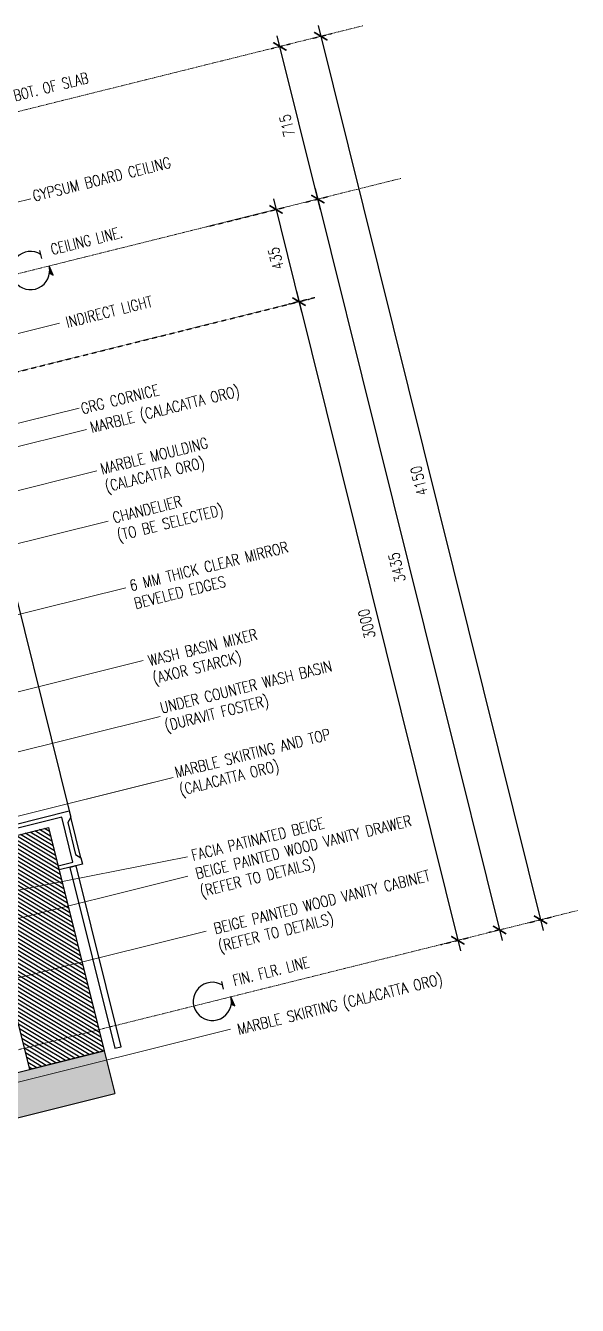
# Model space of a CAD drawing. Header units: inches. Extents: x 252212 to 296477, y 417293 to 492071.
# Drawn here: x 286272 to 288788, y 475344 to 481178 of the extents above; entities that cross this region are included whole.
import ezdxf

# ---------------------------------------------------------------- set-up
doc = ezdxf.new("R2010")
doc.units = ezdxf.units.IN
doc.header["$MEASUREMENT"] = 0
for name, pattern in [('DASHED', [0.75, 0.5, -0.25]), ('HIDDEN', [0.375, 0.25, -0.125]), ('HIDDEN2', [0.1875, 0.125, -0.0625])]:
    doc.linetypes.add(name, pattern=pattern)
for name, color, linetype in [('A-DIM', 9, 'Continuous'), ('A-Hidden', 8, 'HIDDEN'), ('Layer1', 1, 'Continuous'), ('Layer3', 7, 'Continuous'), ('Layer7', 8, 'Continuous')]:
    doc.layers.add(name, color=color, linetype=linetype)
doc.layers.add('ID-NOTES', color=3, linetype='Continuous', lineweight=0)
doc.styles.add('grid_250', font='romans.shx', dxfattribs={"width": 0.75, "height": 0.75})
doc.styles.add('ID-ROMANS', font='romans.shx', dxfattribs={"width": 0.8})
doc.styles.add('ZZ-Dim All', font='romans.shx', dxfattribs={"width": 0.8})
doc.dimstyles.new('DIM 0200', dxfattribs={"dimscale": 200, "dimtxt": 1, "dimasz": 0.8, "dimexe": 0.5, "dimexo": 1, "dimgap": 0.4, "dimtad": 1, "dimdec": 0, "dimrnd": 10, "dimdsep": 46, "dimtxsty": 'ZZ-Dim All', "dimblk1": 'ARCHTICK', "dimblk2": 'ARCHTICK', "dimsah": 1, "dimcen": 1, "dimdle": 0.5, "dimclrd": 256, "dimclre": 256, "dimclrt": 256, "dimadec": 0, "dimazin": 2, "dimtfac": 1, "dimtdec": 0, "dimtix": 1, "dimtmove": 2, "dimatfit": 2, "dimfxl": 1, "dimfxlon": 1, "dimtolj": 1, "dimtzin": 0, "dimlwd": -1, "dimlwe": -1, "dimarcsym": 0})
doc.dimstyles.new('DIM-100', dxfattribs={"dimscale": 50, "dimtxt": 1.25, "dimasz": 1, "dimexe": 1, "dimexo": 1, "dimgap": 0.6, "dimtad": 1, "dimdec": 0, "dimrnd": 5, "dimdsep": 46, "dimtxsty": 'ZZ-Dim All', "dimblk1": 'ARCHTICK', "dimblk2": 'ARCHTICK', "dimsah": 1, "dimcen": 1, "dimdle": 1, "dimclrd": 256, "dimclre": 8, "dimclrt": 256, "dimazin": 2, "dimtfac": 1, "dimtdec": 0, "dimtix": 1, "dimtmove": 2, "dimatfit": 2, "dimfxl": 0.1, "dimtolj": 1, "dimtzin": 0, "dimlwd": -1, "dimlwe": -1, "dimarcsym": 0})

# ---------------------------------------------------------------- blocks, each defined once
blk = doc.blocks.new('GF-11_SEC B')
at = {"layer": 'Layer7', "ltscale": 300}
h = blk.add_hatch(dxfattribs=at)
h.set_pattern_fill('AR-CONC', color=256, scale=10, style=0)
h.set_pattern_definition([(130, (22218.07, 5882.544), (-71.726, -6.2752), [7.5, -82.5]), (185, (22218.07, 5882.544), (13.87513, 75.2192), [6, -66]), (79.5486, (22212.094, 5882.02), (-57.85094, 68.94395), [6.374, -70.1142]), (133.8158, (22218.07, 5902.54), (-106.7241, -16.5519), [11.25, -123.75]), (83.3644, (22209.18, 5901.16), (-93.4663, 97.4118), [9.561, -105.1713]), (188.8158, (22218.07, 5902.54), (-93.4662, 97.4119), [9, -99]), (159, (22208.07, 5897.544), (-59.6907, -40.2619), [7.5, -82.5]), (214, (22208.07, 5897.544), (-24.33153, 72.515), [6, -66]), (108.5486, (22203.1, 5894.19), (-84.02226, 32.25305), [6.374, -70.1142]), (142.5, (22218.07, 5882.544), (-1.215986, 33.289385), [0, -65.2, 0, -67, 0, -66.25]), (172.5, (22218.07, 5882.544), (-26.30695, 39.44117), [0, -38.2, 0, -63.7, 0, -25.25]), (212.5, (22240.37, 5882.544), (-53.38224, -2.25549), [0, -25, 0, -78, 0, -103.5]), (222.5, (22250.37, 5882.544), (-58.31862, 10.0105), [0, -32.5, 0, -51.8, 0, -73.5])])
h.paths.add_polyline_path([(18072.8, 2028.2), (18072.8, 1778.2), (22068.1, 1778.2), (22068.1, 2028.2)])
h.paths.add_polyline_path([(18072.8, -2471.8), (18072.8, -2671.8), (22068.1, -2671.8), (22068.1, -2471.8)])
at = {"layer": 'Layer7'}
h = blk.add_hatch(dxfattribs=at)
h.set_pattern_fill('ANSI31,_O', color=8, scale=5)
h.set_pattern_definition([(45, (-114263.253, 66663.318), (-11.2253202, 11.2253202), [])])
h.paths.add_polyline_path([(18422.8, 1778.2), (18072.8, 1778.2), (18072.8, 978.2), (18222.8, 978.2), (18222.8, 928.2), (18322.8, 928.2), (18322.8, 428.2), (18422.8, 428.2)])
h.paths.add_polyline_path([(18422.8, -871.8), (18322.8, -871.8), (18322.8, -1371.8), (18222.8, -1371.8), (18222.8, -1421.8), (18072.8, -1421.8), (18072.8, -2471.8), (18422.8, -2471.8)])
at = {"layer": 'Layer1'}
for p, q in [((17962.8, 928.2, 0), (17962.8, -1371.8, 0)), ((17962.8, -1591.8, 0), (17962.8, -1401.8, 0))]:
    blk.add_line(p, q, dxfattribs=at)
for points in [[(17962.8, -1621.8), (18072.8, -1621.8), (18072.8, -1601.8), (18002.8, -1601.8), (18002.8, -1391.8), (18222.8, -1391.8), (18222.8, -1371.8), (17962.8, -1371.8), (17962.8, -1401.8), (17982.8, -1421.8), (17982.8, -1571.8), (17962.8, -1591.8)], [(17992.8, -1621.8), (18022.8, -1621.8), (18022.8, -2471.8), (17992.8, -2471.8)]]:
    blk.add_lwpolyline(points, close=True, dxfattribs=at)
at = {"layer": 'Layer3'}
for p, q in [((22072.8, -2471.8), (18072.8, -2471.8)), ((22072.8, -2671.8), (18072.8, -2671.8))]:
    blk.add_line(p, q, dxfattribs=at)
at = {"layer": 'Layer3', "elevation": 0}
blk.add_lwpolyline([(18422.8, -871.8), (18322.8, -871.8), (18322.8, -1371.8), (18222.8, -1371.8), (18222.8, -1421.8), (18072.8, -1421.8), (18072.8, -2471.8), (18422.8, -2471.8), (18422.8, -871.8)], dxfattribs=at)
at = {"layer": 'Layer3'}
blk.add_lwpolyline([(18072.8, -2471.8), (18072.8, -2671.8)], dxfattribs=at)
blk = doc.blocks.new('arrow01')
at = {"layer": 'Layer1'}
blk.add_hatch(color=256, dxfattribs=at).paths.add_polyline_path([(7, -44.7), (0, 0), (-6.2, -32.4)])
at = {"layer": 'Layer1', "elevation": 375.8}
blk.add_lwpolyline([(7, -44.7), (0, 0), (-6.2, -32.4)], close=True, dxfattribs=at)
at = {"layer": 'Layer7'}
blk.add_line((-24, 41.5), (-24, 77.7), dxfattribs=at)
blk.add_arc((-87.3, 0), 87.3, 43.48997, 0, dxfattribs=at)
blk = doc.blocks.new('_ARCHTICK')
at = {"color": 0, "linetype": 'ByBlock', "const_width": 0.15}
blk.add_lwpolyline([(-0.5, -0.5), (0.5, 0.5)], dxfattribs=at)
blk = doc.blocks.new('*D73')
at = {"layer": 'A-DIM', "transparency": 16777216}
blk.add_line((287592.2, 480435.5), (288445.3, 477007), dxfattribs=at)
at = {"layer": 'A-DIM', "color": 8, "linetype": 'HIDDEN2', "transparency": 16777216}
blk.add_line((288453.3, 477060.5), (288384.7, 477043.4), dxfattribs=at)
at = {"layer": 'Defpoints', "color": 0, "transparency": 16777216}
for p in [(287604.3, 480387, 0), (288433.2, 477055.5), (288501.8, 477072.6, 0)]:
    blk.add_point(p, dxfattribs=at)
at = {"layer": 'A-DIM', "transparency": 16777216, "xscale": 49.99999999999999, "yscale": 49.99999999999999, "zscale": 49.99999999999999}
for p, rotation in [((287604.3, 480387), 103.9714232829857), ((288433.2, 477055.5), 283.9714232829857)]:
    blk.add_blockref('_ARCHTICK', p, dxfattribs=dict(at, rotation=rotation))
at = {"layer": 'A-DIM', "color": 3, "transparency": 16777216, "insert": (287965.4, 478707.9), "char_height": 50, "attachment_point": 5, "rotation": 103.97142, "style": 'ZZ-Dim All'}
blk.add_mtext('\\A1;3435', dxfattribs=at)
blk = doc.blocks.new('*D74')
at = {"layer": 'A-DIM', "transparency": 16777216}
blk.add_line((287606, 481177.7), (288632.1, 477053.5), dxfattribs=at)
at = {"layer": 'A-DIM', "color": 8, "linetype": 'HIDDEN2', "transparency": 16777216}
for p, q in [((287584.2, 481120.8), (287666.6, 481141.3)), ((288563, 477087.8), (288668.5, 477114))]:
    blk.add_line(p, q, dxfattribs=at)
at = {"layer": 'Defpoints', "color": 0, "transparency": 16777216}
for p in [(287535.7, 481108.7, 0), (288620, 477102), (288514.4, 477075.7, 0)]:
    blk.add_point(p, dxfattribs=at)
at = {"layer": 'A-DIM', "transparency": 16777216, "xscale": 49.99999999999999, "yscale": 49.99999999999999, "zscale": 49.99999999999999}
for p, rotation in [((287618, 481129.2), 103.9714232829857), ((288620, 477102), 283.9714232829857)]:
    blk.add_blockref('_ARCHTICK', p, dxfattribs=dict(at, rotation=rotation))
at = {"layer": 'A-DIM', "color": 3, "transparency": 16777216, "insert": (288065.7, 479102.3), "char_height": 50, "attachment_point": 5, "rotation": 103.97142, "style": 'ZZ-Dim All'}
blk.add_mtext('\\A1;4150', dxfattribs=at)
blk = doc.blocks.new('*D75')
at = {"layer": 'A-DIM', "transparency": 16777216}
blk.add_line((287616.4, 480338.4), (287419.1, 481131.2), dxfattribs=at)
at = {"layer": 'A-DIM', "color": 8, "linetype": 'HIDDEN2', "transparency": 16777216}
for p, q in [((287391.4, 481072.8), (287479.7, 481094.8)), ((287537.2, 480370.3), (287652.8, 480399))]:
    blk.add_line(p, q, dxfattribs=at)
at = {"layer": 'Defpoints', "color": 0, "transparency": 16777216}
for p in [(287342.8, 481060.7, 0), (287431.2, 481082.7), (287488.7, 480358.2, 0)]:
    blk.add_point(p, dxfattribs=at)
at = {"layer": 'A-DIM', "transparency": 16777216, "xscale": 49.99999999999999, "yscale": 49.99999999999999, "zscale": 49.99999999999999}
for p, rotation in [((287431.2, 481082.7), 103.9714232829857), ((287604.3, 480387), 283.9714232829857)]:
    blk.add_blockref('_ARCHTICK', p, dxfattribs=dict(at, rotation=rotation))
at = {"layer": 'A-DIM', "color": 3, "transparency": 16777216, "insert": (287464.4, 480721.6), "char_height": 50, "attachment_point": 5, "rotation": 103.97142, "style": 'ZZ-Dim All'}
blk.add_mtext('\\A1;715', dxfattribs=at)
blk = doc.blocks.new('*D76')
at = {"layer": 'A-DIM', "color": 8, "linetype": 'HIDDEN2', "transparency": 16777216}
for p, q in [((287095.3, 480260.3), (287462.5, 480351.7)), ((285729.7, 479474.3), (287567, 479931.4))]:
    blk.add_line(p, q, dxfattribs=at)
at = {"layer": 'A-DIM', "transparency": 16777216}
blk.add_line((287401.9, 480388.1), (287530.6, 479870.9), dxfattribs=at)
at = {"layer": 'Defpoints', "color": 0, "transparency": 16777216}
for p in [(287046.8, 480248.3, 0), (287518.5, 479919.4), (285681.2, 479462.3)]:
    blk.add_point(p, dxfattribs=at)
at = {"layer": 'A-DIM', "transparency": 16777216, "xscale": 49.99999999999999, "yscale": 49.99999999999999, "zscale": 49.99999999999999}
for p, rotation in [((287413.9, 480339.6), 103.9714232829857), ((287518.5, 479919.4), 283.9714232829857)]:
    blk.add_blockref('_ARCHTICK', p, dxfattribs=dict(at, rotation=rotation))
at = {"layer": 'A-DIM', "color": 3, "transparency": 16777216, "insert": (287412.9, 480116.2), "char_height": 50, "attachment_point": 5, "rotation": 103.97142, "style": 'ZZ-Dim All'}
blk.add_mtext('\\A1;435', dxfattribs=at)
blk = doc.blocks.new('*D77')
at = {"layer": 'A-DIM', "transparency": 16777216}
blk.add_line((287506.4, 479967.9), (288254.9, 476959.6), dxfattribs=at)
at = {"layer": 'A-DIM', "color": 8, "linetype": 'HIDDEN2', "transparency": 16777216}
for p, q in [((287590.7, 479937.3), (287470, 479907.3)), ((288163.8, 476988.5), (288291.3, 477020.2))]:
    blk.add_line(p, q, dxfattribs=at)
at = {"layer": 'Defpoints', "color": 0, "transparency": 16777216}
for p in [(287639.2, 479949.4), (288115.3, 476976.4, 0), (288242.8, 477008.1)]:
    blk.add_point(p, dxfattribs=at)
at = {"layer": 'A-DIM', "transparency": 16777216, "xscale": 49.99999999999999, "yscale": 49.99999999999999, "zscale": 49.99999999999999}
for p, rotation in [((287518.5, 479919.4), 103.9714232829857), ((288242.8, 477008.1), 283.9714232829857)]:
    blk.add_blockref('_ARCHTICK', p, dxfattribs=dict(at, rotation=rotation))
at = {"layer": 'A-DIM', "color": 3, "transparency": 16777216, "insert": (287827.3, 478450.5), "char_height": 50, "attachment_point": 5, "rotation": 103.97142, "style": 'ZZ-Dim All'}
blk.add_mtext('\\A1;3000', dxfattribs=at)

msp = doc.modelspace()

# ---------------------------------------------------------------- linework, layer by layer
at = {"layer": 'A-Hidden', "linetype": 'DASHED', "lineweight": 0, "ltscale": 10}
for p, q in [((281241.2, 479542.7, 0), (287809.3, 481176.8, 0)), ((281414.4, 478846.9, 0), (287982.4, 480481, 0)), ((282243.2, 475515.4, 0), (288788.1, 477143.8, 0))]:
    msp.add_line(p, q, dxfattribs=at)

# ---------------------------------------------------------------- block references
at = {"xscale": -1, "rotation": 13.97142328298562}
msp.add_blockref('GF-11_SEC B', (303571.4, 483266, 0), dxfattribs=at)
at = {"layer": 'Layer3', "rotation": 13.97142328298937}
for p in [(286379.2, 480082.2, 536.9), (287208.1, 476750.7, 0)]:
    msp.add_blockref('arrow01', p, dxfattribs=at)

# ---------------------------------------------------------------- texts
at = {"layer": 'ID-NOTES', "style": 'grid_250', "width": 0.75}
for s, p in [('BOT. OF SLAB ', (286224, 480832.8, 375.8)), ('CEILING LINE. ', (286393.6, 480132.1, 1449.7)), ('FIN. FLR. LINE', (287223.8, 476799.7, 912.8))]:
    msp.add_text(s, height=50, rotation=13.97142, dxfattribs=at).set_placement(p)
at = {"layer": 'ID-NOTES', "char_height": 50, "attachment_point": 1, "rotation": 13.97142, "style": 'ID-ROMANS'}
for s, insert, width in [('\\pxql;GYPSUM BOARD CEILING', (286299.1, 480423.8, 0), 1075.058), ('\\pxql;INDIRECT LIGHT', (286450.3, 479848.9, 0), 1075.058), ('GRG CORNICE', (286519.2, 479454.9, 0), 1075.058), ('MARBLE (CALACATTA ORO)', (286561.4, 479369.2, 0), 1075.058), ('MARBLE MOULDING\\P(CALACATTA ORO)', (286608.5, 479180.2, 0), 1075.058), ('CHANDELIER\\P(TO BE SELECTED)', (286663.7, 478957.9, 0), 1075.058), ('6 MM THICK CLEAR MIRROR\\PBEVELED EDGES', (286741, 478647.5, 0), 1075.058), ('WASH BASIN MIXER\\P(AXOR STARCK)', (286826.1, 478305.9, 0), 1075.058), ('UNDER COUNTER WASH BASIN (DURAVIT FOSTER)', (286880.5, 478090.4, 0), 1075.058), ('MARBLE SKIRTING AND TOP (CALACATTA ORO)', (286947.6, 477797.6, 0), 1075.058), ('FACIA PATINATED BEIGE ', (287023.5, 477418.7, 0), 1075.058), ('BEIGE PAINTED WOOD VANITY DRAWER\\P(REFER TO DETAILS)', (287041.9, 477335.4, 0), 1075.058), ('BEIGE PAINTED WOOD VANITY CABINET\\P(REFER TO DETAILS)', (287125, 477084.7, 0), 1075.058), ('MARBLE SKIRTING (CALACATTA ORO)  ', (287232.2, 476625.8, 0), 1114.761)]:
    msp.add_mtext(s, dxfattribs=dict(at, insert=insert, width=width))

# ---------------------------------------------------------------- dimensions: what is measured, and where the dimension line sits
at = {"layer": 'A-DIM'}
for base, p1, p2, picture, middle in [((288620, 477102, 0), (287535.7, 481108.7, 0), (288514.4, 477075.7, 0), '*D74', (288065.7, 479102.3, 0)), ((287431.2, 481082.7, 0), (287488.7, 480358.2, 0), (287342.8, 481060.7, 0), '*D75', (287464.4, 480721.6, 0)), ((288433.2, 477055.5, 0), (287604.3, 480387, 0), (288501.8, 477072.6, 0), '*D73', (287965.4, 478707.9, 0)), ((287518.5, 479919.4, 0), (287046.8, 480248.3, 0), (285681.2, 479462.3, 0), '*D76', (287412.9, 480116.2, 0)), ((288242.8, 477008.1, 0), (287639.2, 479949.4, 0), (288115.3, 476976.4, 0), '*D77', (287827.3, 478450.5, 0))]:
    dim = msp.add_linear_dim(base=base, p1=p1, p2=p2, angle=103.97142, dimstyle='DIM-100', override={"dimtxt": 1, "dimclrt": 3}, dxfattribs=at)
    dim.commit()
    dim.dimension.update_dxf_attribs({"geometry": picture, "text_midpoint": middle})

# ---------------------------------------------------------------- leaders
at = {"layer": 'ID-NOTES'}
for points in [[(284861.3, 479730.3, 0), (284859.4, 480031, 0), (286295.6, 480388.3, 0)], [(285322.8, 479546.9, 0), (286426.4, 479821.5, 0)], [(285088.5, 479361.2, 0), (285289.3, 479129.1, 0), (286516.6, 479434.4, 0)], [(285252.7, 479013.9, 0), (286549.4, 479336.6, 0)], [(285471.2, 478867.5, 0), (286596.5, 479147.5, 0)], [(284162, 478621.3, 0), (284426.3, 478365.6, 0), (286648.2, 478918.4, 0)], [(285351.3, 478272.1, 0), (286729, 478614.9, 0)], [(285362.1, 477274.7, 0), (285821.9, 478038.1, 0), (286807.2, 478283.3, 0)], [(285521.5, 477120.4, 0), (285951.8, 477796.1, 0), (286885.4, 478028.4, 0)], [(285776.1, 477396.9, 0), (285859.1, 477480.3, 0), (286852.7, 477727.5, 0)], [(285886.1, 477344.5, 0), (285950.4, 477503, 0), (286944.1, 477750.3, 0)], [(285910.8, 477171.6, 0), (287010.4, 477388.2, 0)], [(285949.4, 477036.3, 0), (287011.5, 477300.5, 0)], [(285605.5, 476679.4, 0), (287094.6, 477049.9, 0)], [(286043.5, 476540.5, 0), (286177.2, 476347, 0), (287206.8, 476603.1, 0)]]:
    msp.add_leader(points, dimstyle='DIM 0200', override={"dimasz": 0.2, "dimtad": 0, "dimclrd": 8}, dxfattribs=at)

doc.saveas('drawing.dxf')
